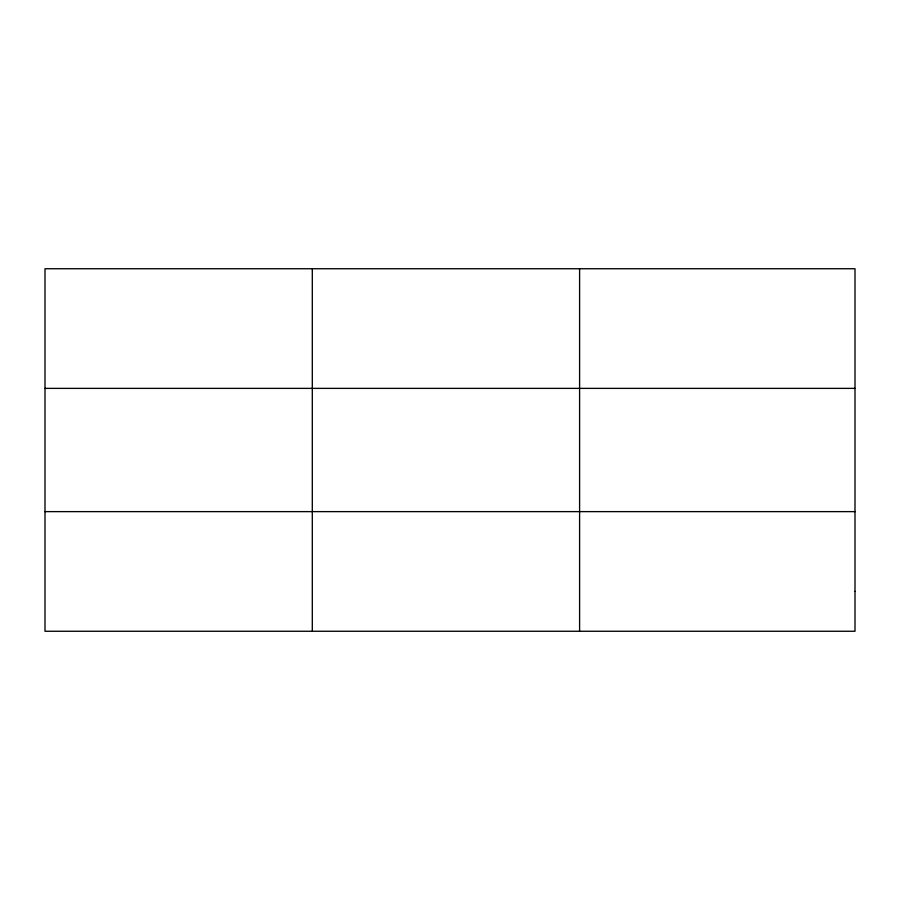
<?xml version="1.0" encoding="UTF-8"?>
<svg xmlns="http://www.w3.org/2000/svg" width="900" height="900" viewBox="0 0 900 900"><rect width="100%" height="100%" fill="white"/><g stroke="black" fill="none" stroke-linecap="round" stroke-linejoin="round"><path stroke-width="1.35" d="M312.3 268.74L312.3 631.26M579.6 268.74L579.6 631.26M45 388.373L855 388.373M45 511.627L855 511.627M855 591.379L855 631.26L45 631.26L45 268.74L855 268.74L855 591.379"/></g></svg>
